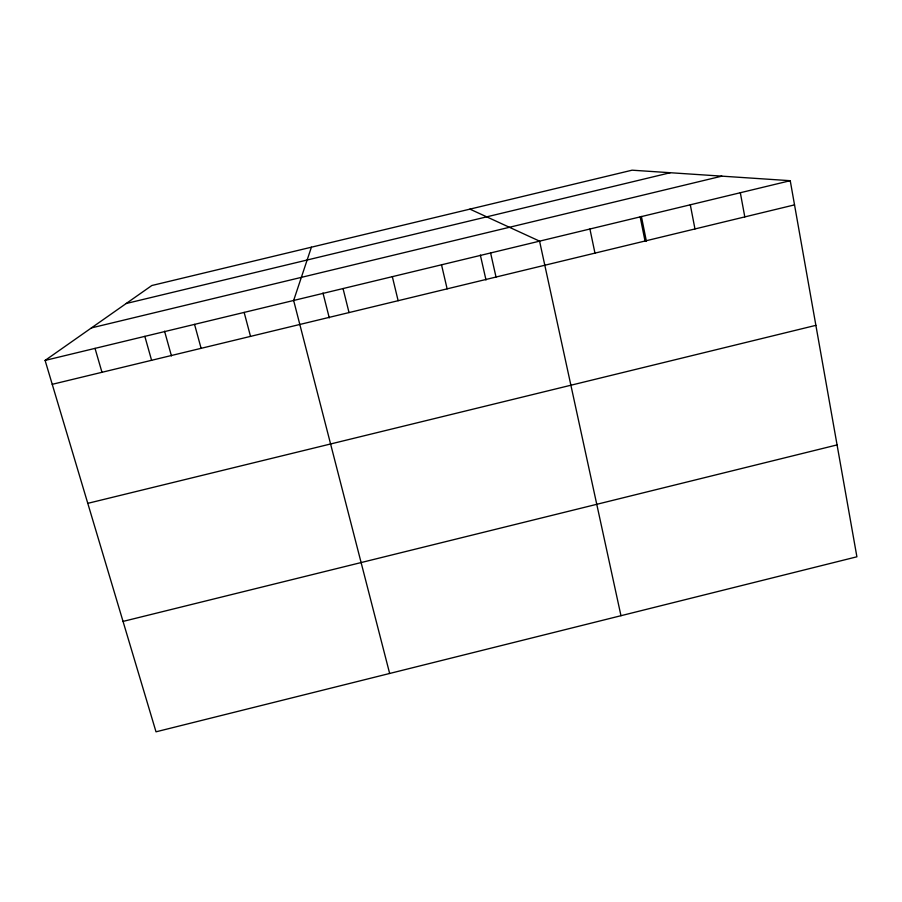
<?xml version="1.0" encoding="UTF-8"?>
<svg xmlns="http://www.w3.org/2000/svg" width="902" height="902" viewBox="0 0 902 902"><rect width="100%" height="100%" fill="white"/><g stroke="black" fill="none" stroke-linecap="round" stroke-linejoin="round"><path stroke-width="1.35" d="M311.415 247.193L293.646 300.467L389.653 673.467M45.1 360.417L151.829 285.517L632.099 170.185L790.242 180.693L856.9 556.793L156.012 731.815L45.1 360.417L790.242 180.693M123.044 621.41L837.067 444.911M87.787 503.339L815.882 325.34M91.418 327.911L721.837 176.149M52.237 384.32L794.527 204.878M126.179 303.512L670.276 172.722M469.919 209.129L539.576 241.15L620.971 615.705M95.026 348.375L101.971 372.3M144.839 336.356L151.592 360.304M164.559 331.203L171.448 355.907M194.55 324.37L201.112 348.33M244.149 312.408L250.519 336.39M322.984 293.003L329.275 317.899M343.042 288.55L349.029 312.577M392.336 276.666L398.132 300.704M441.518 264.805L447.133 288.854M480.338 255.052L486.009 280.015M490.598 252.966L496.021 277.038M589.919 229.007L594.97 253.124M641.39 216.424L646.384 241.24M640.172 216.886L645.02 241.014M690.301 204.799L694.968 228.95M740.328 192.735L744.804 216.897"/></g></svg>
